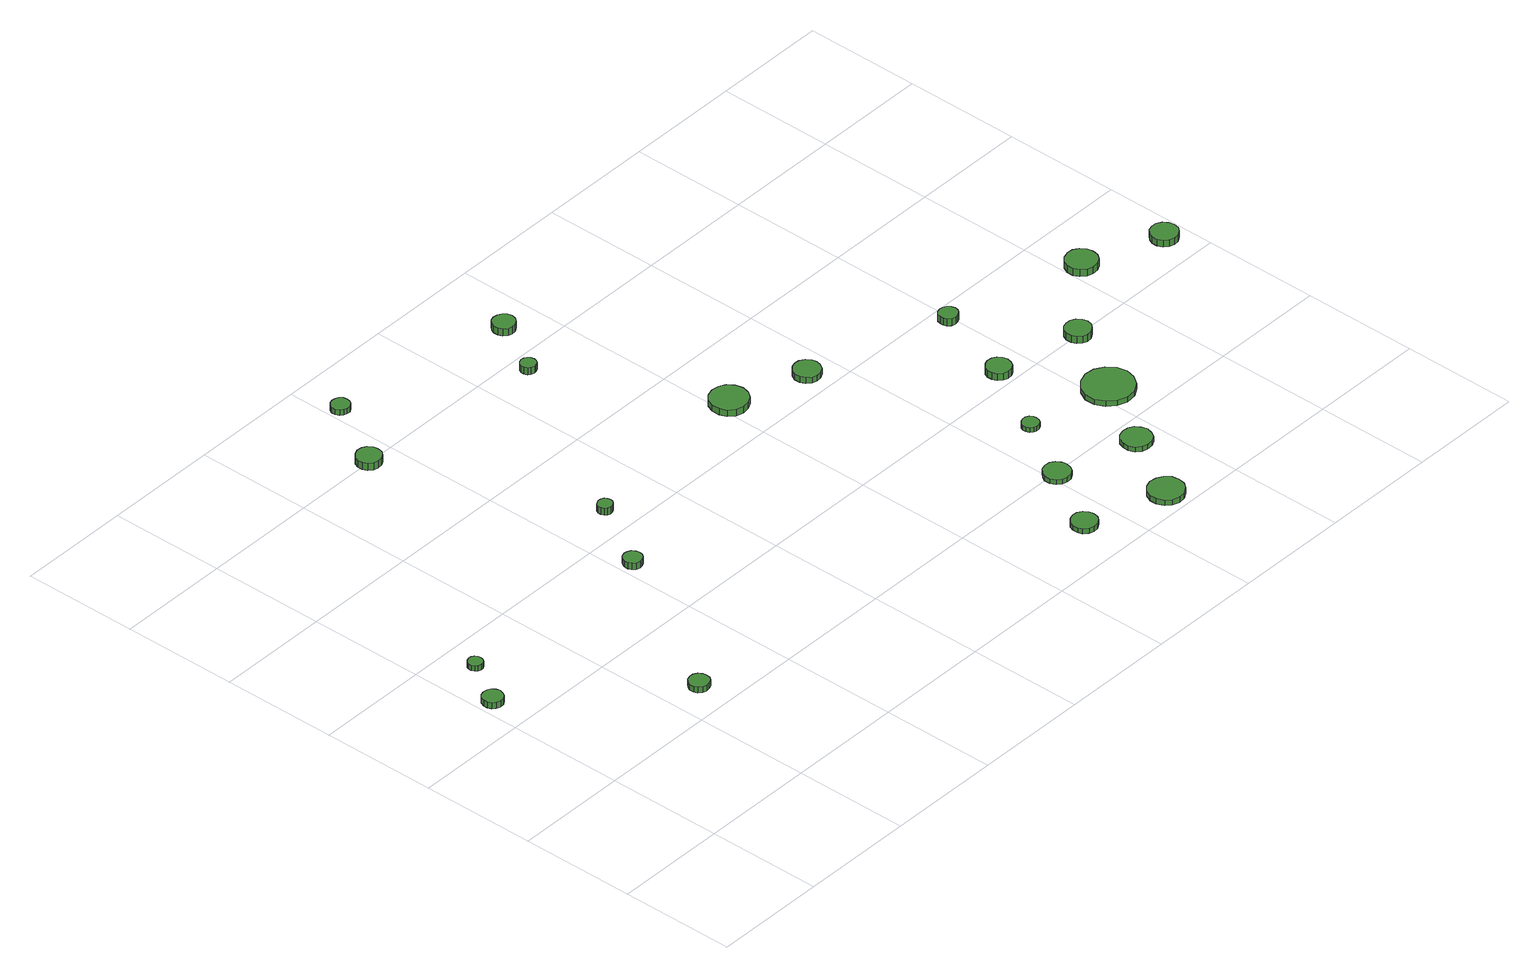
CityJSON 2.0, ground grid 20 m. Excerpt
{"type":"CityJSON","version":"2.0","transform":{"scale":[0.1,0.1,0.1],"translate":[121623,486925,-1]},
"CityObjects":{
"tree1":{"type":"SolitaryVegetationObject","attributes":{"function":"something"},"geometry":[{"type":"MultiSurface","lod":"1","boundaries":[[[0,1,2,3,4,5,6,7,8,9,10,11,12,13,14]],[[15,16,17,18,19,20,21,22,23,24,25,26,27,28,29]],[[0,29,28,1]],[[1,28,27,2]],[[2,27,26,3]],[[3,26,25,4]],[[4,25,24,5]],[[5,24,23,6]],[[6,23,22,7]],[[7,22,21,8]],[[8,21,20,9]],[[9,20,19,10]],[[10,19,18,11]],[[11,18,17,12]],[[12,17,16,13]],[[13,16,15,14]],[[14,15,29,0]]]}]},
"tree2":{"type":"SolitaryVegetationObject","attributes":{"function":"something"},"geometry":[{"type":"MultiSurface","lod":"1","boundaries":[[[30,31,32,33,34,35,36,37,38,39,40,41,42,43,44]],[[45,46,47,48,49,50,51,52,53,54,55,56,57,58,59]],[[30,59,58,31]],[[31,58,57,32]],[[32,57,56,33]],[[33,56,55,34]],[[34,55,54,35]],[[35,54,53,36]],[[36,53,52,37]],[[37,52,51,38]],[[38,51,50,39]],[[39,50,49,40]],[[40,49,48,41]],[[41,48,47,42]],[[42,47,46,43]],[[43,46,45,44]],[[44,45,59,30]]]}]},
"tree3":{"type":"SolitaryVegetationObject","attributes":{"function":"something"},"geometry":[{"type":"MultiSurface","lod":"1","boundaries":[[[60,61,62,63,64,65,66,67,68,69,70,71,72,73,74]],[[75,76,77,78,79,80,81,82,83,84,85,86,87,88,89]],[[60,89,88,61]],[[61,88,87,62]],[[62,87,86,63]],[[63,86,85,64]],[[64,85,84,65]],[[65,84,83,66]],[[66,83,82,67]],[[67,82,81,68]],[[68,81,80,69]],[[69,80,79,70]],[[70,79,78,71]],[[71,78,77,72]],[[72,77,76,73]],[[73,76,75,74]],[[74,75,89,60]]]}]},
"tree4":{"type":"SolitaryVegetationObject","attributes":{"function":"something"},"geometry":[{"type":"MultiSurface","lod":"1","boundaries":[[[90,91,92,93,94,95,96,97,98,99,100,101,102,103,104]],[[105,106,107,108,109,110,111,112,113,114,115,116,117,118,119]],[[90,119,118,91]],[[91,118,117,92]],[[92,117,116,93]],[[93,116,115,94]],[[94,115,114,95]],[[95,114,113,96]],[[96,113,112,97]],[[97,112,111,98]],[[98,111,110,99]],[[99,110,109,100]],[[100,109,108,101]],[[101,108,107,102]],[[102,107,106,103]],[[103,106,105,104]],[[104,105,119,90]]]}]},
"tree5":{"type":"SolitaryVegetationObject","attributes":{"function":"something"},"geometry":[{"type":"MultiSurface","lod":"1","boundaries":[[[120,121,122,123,124,125,126,127,128,129,130,131,132,133,134]],[[135,136,137,138,139,140,141,142,143,144,145,146,147,148,149]],[[120,149,148,121]],[[121,148,147,122]],[[122,147,146,123]],[[123,146,145,124]],[[124,145,144,125]],[[125,144,143,126]],[[126,143,142,127]],[[127,142,141,128]],[[128,141,140,129]],[[129,140,139,130]],[[130,139,138,131]],[[131,138,137,132]],[[132,137,136,133]],[[133,136,135,134]],[[134,135,149,120]]]}]},
"tree6":{"type":"SolitaryVegetationObject","attributes":{"function":"something"},"geometry":[{"type":"MultiSurface","lod":"1","boundaries":[[[150,151,152,153,154,155,156,157,158,159,160,161,162,163,164]],[[165,166,167,168,169,170,171,172,173,174,175,176,177,178,179]],[[150,179,178,151]],[[151,178,177,152]],[[152,177,176,153]],[[153,176,175,154]],[[154,175,174,155]],[[155,174,173,156]],[[156,173,172,157]],[[157,172,171,158]],[[158,171,170,159]],[[159,170,169,160]],[[160,169,168,161]],[[161,168,167,162]],[[162,167,166,163]],[[163,166,165,164]],[[164,165,179,150]]]}]},
"tree7":{"type":"SolitaryVegetationObject","attributes":{"function":"something"},"geometry":[{"type":"MultiSurface","lod":"1","boundaries":[[[180,181,182,183,184,185,186,187,188,189,190,191,192,193,194]],[[195,196,197,198,199,200,201,202,203,204,205,206,207,208,209]],[[180,209,208,181]],[[181,208,207,182]],[[182,207,206,183]],[[183,206,205,184]],[[184,205,204,185]],[[185,204,203,186]],[[186,203,202,187]],[[187,202,201,188]],[[188,201,200,189]],[[189,200,199,190]],[[190,199,198,191]],[[191,198,197,192]],[[192,197,196,193]],[[193,196,195,194]],[[194,195,209,180]]]}]},
"tree8":{"type":"SolitaryVegetationObject","attributes":{"function":"something"},"geometry":[{"type":"MultiSurface","lod":"1","boundaries":[[[210,211,212,213,214,215,216,217,218,219,220,221,222,223,224]],[[225,226,227,228,229,230,231,232,233,234,235,236,237,238,239]],[[210,239,238,211]],[[211,238,237,212]],[[212,237,236,213]],[[213,236,235,214]],[[214,235,234,215]],[[215,234,233,216]],[[216,233,232,217]],[[217,232,231,218]],[[218,231,230,219]],[[219,230,229,220]],[[220,229,228,221]],[[221,228,227,222]],[[222,227,226,223]],[[223,226,225,224]],[[224,225,239,210]]]}]},
"tree9":{"type":"SolitaryVegetationObject","attributes":{"function":"something"},"geometry":[{"type":"MultiSurface","lod":"1","boundaries":[[[240,241,242,243,244,245,246,247,248,249,250,251,252,253,254]],[[255,256,257,258,259,260,261,262,263,264,265,266,267,268,269]],[[240,269,268,241]],[[241,268,267,242]],[[242,267,266,243]],[[243,266,265,244]],[[244,265,264,245]],[[245,264,263,246]],[[246,263,262,247]],[[247,262,261,248]],[[248,261,260,249]],[[249,260,259,250]],[[250,259,258,251]],[[251,258,257,252]],[[252,257,256,253]],[[253,256,255,254]],[[254,255,269,240]]]}]},
"tree10":{"type":"SolitaryVegetationObject","attributes":{"function":"something"},"geometry":[{"type":"MultiSurface","lod":"1","boundaries":[[[270,271,272,273,274,275,276,277,278,279,280,281,282,283,284]],[[285,286,287,288,289,290,291,292,293,294,295,296,297,298,299]],[[270,299,298,271]],[[271,298,297,272]],[[272,297,296,273]],[[273,296,295,274]],[[274,295,294,275]],[[275,294,293,276]],[[276,293,292,277]],[[277,292,291,278]],[[278,291,290,279]],[[279,290,289,280]],[[280,289,288,281]],[[281,288,287,282]],[[282,287,286,283]],[[283,286,285,284]],[[284,285,299,270]]]}]},
"tree11":{"type":"SolitaryVegetationObject","attributes":{"function":"something"},"geometry":[{"type":"MultiSurface","lod":"1","boundaries":[[[300,301,302,303,304,305,306,307,308,309,310,311,312,313,314]],[[315,316,317,318,319,320,321,322,323,324,325,326,327,328,329]],[[300,329,328,301]],[[301,328,327,302]],[[302,327,326,303]],[[303,326,325,304]],[[304,325,324,305]],[[305,324,323,306]],[[306,323,322,307]],[[307,322,321,308]],[[308,321,320,309]],[[309,320,319,310]],[[310,319,318,311]],[[311,318,317,312]],[[312,317,316,313]],[[313,316,315,314]],[[314,315,329,300]]]}]},
"tree12":{"type":"SolitaryVegetationObject","attributes":{"function":"something"},"geometry":[{"type":"MultiSurface","lod":"1","boundaries":[[[330,331,332,333,334,335,336,337,338,339,340,341,342,343,344]],[[345,346,347,348,349,350,351,352,353,354,355,356,357,358,359]],[[330,359,358,331]],[[331,358,357,332]],[[332,357,356,333]],[[333,356,355,334]],[[334,355,354,335]],[[335,354,353,336]],[[336,353,352,337]],[[337,352,351,338]],[[338,351,350,339]],[[339,350,349,340]],[[340,349,348,341]],[[341,348,347,342]],[[342,347,346,343]],[[343,346,345,344]],[[344,345,359,330]]]}]},
"tree13":{"type":"SolitaryVegetationObject","attributes":{"function":"something"},"geometry":[{"type":"MultiSurface","lod":"1","boundaries":[[[360,361,362,363,364,365,366,367,368,369,370,371,372,373,374]],[[375,376,377,378,379,380,381,382,383,384,385,386,387,388,389]],[[360,389,388,361]],[[361,388,387,362]],[[362,387,386,363]],[[363,386,385,364]],[[364,385,384,365]],[[365,384,383,366]],[[366,383,382,367]],[[367,382,381,368]],[[368,381,380,369]],[[369,380,379,370]],[[370,379,378,371]],[[371,378,377,372]],[[372,377,376,373]],[[373,376,375,374]],[[374,375,389,360]]]}]},
"tree14":{"type":"SolitaryVegetationObject","attributes":{"function":"something"},"geometry":[{"type":"MultiSurface","lod":"1","boundaries":[[[390,391,392,393,394,395,396,397,398,399,400,401,402,403,404]],[[405,406,407,408,409,410,411,412,413,414,415,416,417,418,419]],[[390,419,418,391]],[[391,418,417,392]],[[392,417,416,393]],[[393,416,415,394]],[[394,415,414,395]],[[395,414,413,396]],[[396,413,412,397]],[[397,412,411,398]],[[398,411,410,399]],[[399,410,409,400]],[[400,409,408,401]],[[401,408,407,402]],[[402,407,406,403]],[[403,406,405,404]],[[404,405,419,390]]]}]},
"tree15":{"type":"SolitaryVegetationObject","attributes":{"function":"something"},"geometry":[{"type":"MultiSurface","lod":"1","boundaries":[[[420,421,422,423,424,425,426,427,428,429,430,431,432,433,434]],[[435,436,437,438,439,440,441,442,443,444,445,446,447,448,449]],[[420,449,448,421]],[[421,448,447,422]],[[422,447,446,423]],[[423,446,445,424]],[[424,445,444,425]],[[425,444,443,426]],[[426,443,442,427]],[[427,442,441,428]],[[428,441,440,429]],[[429,440,439,430]],[[430,439,438,431]],[[431,438,437,432]],[[432,437,436,433]],[[433,436,435,434]],[[434,435,449,420]]]}]},
"tree16":{"type":"SolitaryVegetationObject","attributes":{"function":"something"},"geometry":[{"type":"MultiSurface","lod":"1","boundaries":[[[450,451,452,453,454,455,456,457,458,459,460,461,462,463,464]],[[465,466,467,468,469,470,471,472,473,474,475,476,477,478,479]],[[450,479,478,451]],[[451,478,477,452]],[[452,477,476,453]],[[453,476,475,454]],[[454,475,474,455]],[[455,474,473,456]],[[456,473,472,457]],[[457,472,471,458]],[[458,471,470,459]],[[459,470,469,460]],[[460,469,468,461]],[[461,468,467,462]],[[462,467,466,463]],[[463,466,465,464]],[[464,465,479,450]]]}]},
"tree17":{"type":"SolitaryVegetationObject","attributes":{"function":"something"},"geometry":[{"type":"MultiSurface","lod":"1","boundaries":[[[480,481,482,483,484,485,486,487,488,489,490,491,492,493,494]],[[495,496,497,498,499,500,501,502,503,504,505,506,507,508,509]],[[480,509,508,481]],[[481,508,507,482]],[[482,507,506,483]],[[483,506,505,484]],[[484,505,504,485]],[[485,504,503,486]],[[486,503,502,487]],[[487,502,501,488]],[[488,501,500,489]],[[489,500,499,490]],[[490,499,498,491]],[[491,498,497,492]],[[492,497,496,493]],[[493,496,495,494]],[[494,495,509,480]]]}]},
"tree18":{"type":"SolitaryVegetationObject","attributes":{"function":"something"},"geometry":[{"type":"MultiSurface","lod":"1","boundaries":[[[510,511,512,513,514,515,516,517,518,519,520,521,522,523,524]],[[525,526,527,528,529,530,531,532,533,534,535,536,537,538,539]],[[510,539,538,511]],[[511,538,537,512]],[[512,537,536,513]],[[513,536,535,514]],[[514,535,534,515]],[[515,534,533,516]],[[516,533,532,517]],[[517,532,531,518]],[[518,531,530,519]],[[519,530,529,520]],[[520,529,528,521]],[[521,528,527,522]],[[522,527,526,523]],[[523,526,525,524]],[[524,525,539,510]]]}]},
"tree19":{"type":"SolitaryVegetationObject","attributes":{"function":"something"},"geometry":[{"type":"MultiSurface","lod":"1","boundaries":[[[540,541,542,543,544,545,546,547,548,549,550,551,552,553,554]],[[555,556,557,558,559,560,561,562,563,564,565,566,567,568,569]],[[540,569,568,541]],[[541,568,567,542]],[[542,567,566,543]],[[543,566,565,544]],[[544,565,564,545]],[[545,564,563,546]],[[546,563,562,547]],[[547,562,561,548]],[[548,561,560,549]],[[549,560,559,550]],[[550,559,558,551]],[[551,558,557,552]],[[552,557,556,553]],[[553,556,555,554]],[[554,555,569,540]]]}]},
"tree20":{"type":"SolitaryVegetationObject","attributes":{"function":"something"},"geometry":[{"type":"MultiSurface","lod":"1","boundaries":[[[570,571,572,573,574,575,576,577,578,579,580,581,582,583,584]],[[585,586,587,588,589,590,591,592,593,594,595,596,597,598,599]],[[570,599,598,571]],[[571,598,597,572]],[[572,597,596,573]],[[573,596,595,574]],[[574,595,594,575]],[[575,594,593,576]],[[576,593,592,577]],[[577,592,591,578]],[[578,591,590,579]],[[579,590,589,580]],[[580,589,588,581]],[[581,588,587,582]],[[582,587,586,583]],[[583,586,585,584]],[[584,585,599,570]]]}]},
"tree21":{"type":"SolitaryVegetationObject","attributes":{"function":"something"},"geometry":[{"type":"MultiSurface","lod":"1","boundaries":[[[600,601,602,603,604,605,606,607,608,609,610,611,612,613,614]],[[615,616,617,618,619,620,621,622,623,624,625,626,627,628,629]],[[600,629,628,601]],[[601,628,627,602]],[[602,627,626,603]],[[603,626,625,604]],[[604,625,624,605]],[[605,624,623,606]],[[606,623,622,607]],[[607,622,621,608]],[[608,621,620,609]],[[609,620,619,610]],[[610,619,618,611]],[[611,618,617,612]],[[612,617,616,613]],[[613,616,615,614]],[[614,615,629,600]]]}]},
"tree22":{"type":"SolitaryVegetationObject","attributes":{"function":"something"},"geometry":[{"type":"MultiSurface","lod":"1","boundaries":[[[630,631,632,633,634,635,636,637,638,639,640,641,642,643,644]],[[645,646,647,648,649,650,651,652,653,654,655,656,657,658,659]],[[630,659,658,631]],[[631,658,657,632]],[[632,657,656,633]],[[633,656,655,634]],[[634,655,654,635]],[[635,654,653,636]],[[636,653,652,637]],[[637,652,651,638]],[[638,651,650,639]],[[639,650,649,640]],[[640,649,648,641]],[[641,648,647,642]],[[642,647,646,643]],[[643,646,645,644]],[[644,645,659,630]]]}]}
},
"vertices":[
[44,468,17],[42,475,17],[38,481,17],[32,484,17],[24,485,17],[17,483,17],[12,478,17],[9,471,17],[9,464,17],[12,457,17],[17,453,17],[24,450,17],[32,451,17],[38,455,17],[42,461,17],[42,461,6],[38,455,6],[32,451,6],[24,450,6],[17,453,6],[12,457,6],[9,464,6],[9,471,6],[12,478,6],[17,483,6],[24,485,6],[32,484,6],[38,481,6],[42,475,6],[44,468,6],
[87,545,16],[86,550,16],[83,555,16],[79,557,16],[74,558,16],[69,556,16],[65,553,16],[63,548,16],[63,543,16],[65,538,16],[69,534,16],[74,533,16],[79,533,16],[83,536,16],[86,540,16],[86,540,6],[83,536,6],[79,533,6],[74,533,6],[69,534,6],[65,538,6],[63,543,6],[63,548,6],[65,553,6],[69,556,6],[74,558,6],[79,557,6],[83,555,6],[86,550,6],[87,545,6],
[278,258,17],[277,265,17],[273,271,17],[266,275,17],[259,275,17],[252,273,17],[247,268,17],[244,262,17],[244,254,17],[247,248,17],[252,243,17],[259,241,17],[266,242,17],[273,245,17],[277,251,17],[277,251,6],[273,245,6],[266,242,6],[259,241,6],[252,243,6],[247,248,6],[244,254,6],[244,262,6],[247,268,6],[252,273,6],[259,275,6],[266,275,6],[273,271,6],[277,265,6],[278,258,6],
[440,534,18],[439,540,18],[435,546,18],[429,549,18],[423,550,18],[416,548,18],[412,543,18],[409,537,18],[409,531,18],[412,525,18],[416,520,18],[423,518,18],[429,519,18],[435,522,18],[439,528,18],[439,528,6],[435,522,6],[429,519,6],[423,518,6],[416,520,6],[412,525,6],[409,531,6],[409,537,6],[412,543,6],[416,548,6],[423,550,6],[429,549,6],[435,546,6],[439,540,6],[440,534,6],
[372,1001,19],[371,1009,19],[365,1017,19],[358,1021,19],[349,1022,19],[341,1019,19],[334,1013,19],[330,1005,19],[330,996,19],[334,988,19],[341,982,19],[349,980,19],[358,981,19],[365,985,19],[371,992,19],[371,992,6],[365,985,6],[358,981,6],[349,980,6],[341,982,6],[334,988,6],[330,996,6],[330,1005,6],[334,1013,6],[341,1019,6],[349,1022,6],[358,1021,6],[365,1017,6],[371,1009,6],[372,1001,6],
[504,648,24],[503,653,24],[500,658,24],[495,660,24],[490,661,24],[485,659,24],[481,656,24],[479,651,24],[479,646,24],[481,641,24],[485,637,24],[490,636,24],[495,636,24],[500,639,24],[503,643,24],[503,643,11],[500,639,11],[495,636,11],[490,636,11],[485,637,11],[481,641,11],[479,646,11],[479,651,11],[481,656,11],[485,659,11],[490,661,11],[495,660,11],[500,658,11],[503,653,11],[504,648,11],
[437,1119,16],[436,1126,16],[432,1131,16],[426,1134,16],[420,1135,16],[414,1133,16],[409,1129,16],[406,1123,16],[406,1116,16],[409,1110,16],[414,1106,16],[420,1104,16],[426,1104,16],[432,1108,16],[436,1113,16],[436,1113,6],[432,1108,6],[426,1104,6],[420,1104,6],[414,1106,6],[409,1110,6],[406,1116,6],[406,1123,6],[409,1129,6],[414,1133,6],[420,1135,6],[426,1134,6],[432,1131,6],[436,1126,6],[437,1119,6],
[967,81,16],[965,90,16],[960,97,16],[952,102,16],[943,103,16],[934,100,16],[927,94,16],[924,86,16],[924,76,16],[927,68,16],[934,62,16],[943,59,16],[952,60,16],[960,65,16],[965,72,16],[965,72,7],[960,65,7],[952,60,7],[943,59,7],[934,62,7],[927,68,7],[924,76,7],[924,86,7],[927,94,7],[934,100,7],[943,103,7],[952,102,7],[960,97,7],[965,90,7],[967,81,7],
[693,967,22],[692,973,22],[689,977,22],[684,980,22],[679,981,22],[673,979,22],[669,975,22],[667,970,22],[667,965,22],[669,959,22],[673,956,22],[679,954,22],[684,955,22],[689,957,22],[692,962,22],[692,962,9],[689,957,9],[684,955,9],[679,954,9],[673,956,9],[669,959,9],[667,965,9],[667,970,9],[669,975,9],[673,979,9],[679,981,9],[684,980,9],[689,977,9],[692,973,9],[693,967,9],
[851,685,18],[848,698,18],[840,709,18],[829,715,18],[816,717,18],[803,713,18],[793,704,18],[788,692,18],[788,678,18],[793,666,18],[803,657,18],[816,653,18],[829,655,18],[840,661,18],[848,672,18],[848,672,6],[840,661,6],[829,655,6],[816,653,6],[803,657,6],[793,666,6],[788,678,6],[788,692,6],[793,704,6],[803,713,6],[816,717,6],[829,715,6],[840,709,6],[848,698,6],[851,685,6],
[756,1066,18],[754,1074,18],[749,1080,18],[742,1084,18],[734,1085,18],[727,1083,18],[721,1077,18],[718,1070,18],[718,1062,18],[721,1055,18],[727,1049,18],[734,1047,18],[742,1048,18],[749,1052,18],[754,1058,18],[754,1058,5],[749,1052,5],[742,1048,5],[734,1047,5],[727,1049,5],[721,1055,5],[718,1062,5],[718,1070,5],[721,1077,5],[727,1083,5],[734,1085,5],[742,1084,5],[749,1080,5],[754,1074,5],[756,1066,5],
[1033,193,16],[1031,202,16],[1026,210,16],[1018,215,16],[1008,216,16],[999,213,16],[992,206,16],[988,198,16],[988,188,16],[992,179,16],[999,173,16],[1008,170,16],[1018,171,16],[1026,176,16],[1031,184,16],[1031,184,7],[1026,176,7],[1018,171,7],[1008,170,7],[999,173,7],[992,179,7],[988,188,7],[988,198,7],[992,206,7],[999,213,7],[1008,216,7],[1018,215,7],[1026,210,7],[1031,202,7],[1033,193,7],
[1115,39,17],[1113,51,17],[1105,61,17],[1094,67,17],[1082,69,17],[1070,65,17],[1061,57,17],[1056,45,17],[1056,33,17],[1061,21,17],[1070,13,17],[1082,9,17],[1094,10,17],[1105,17,17],[1113,27,17],[1113,27,7],[1105,17,7],[1094,10,7],[1082,9,7],[1070,13,7],[1061,21,7],[1056,33,7],[1056,45,7],[1061,57,7],[1070,65,7],[1082,69,7],[1094,67,7],[1105,61,7],[1113,51,7],[1115,39,7],
[975,645,16],[973,654,16],[968,662,16],[959,667,16],[950,668,16],[941,665,16],[934,659,16],[930,650,16],[930,640,16],[934,632,16],[941,625,16],[950,622,16],[959,623,16],[968,628,16],[973,636,16],[973,636,5],[968,628,5],[959,623,5],[950,622,5],[941,625,5],[934,632,5],[930,640,5],[930,650,5],[934,659,5],[941,665,5],[950,668,5],[959,667,5],[968,662,5],[973,654,5],[975,645,5],
[1090,304,15],[1089,310,15],[1086,315,15],[1080,318,15],[1074,318,15],[1069,316,15],[1064,312,15],[1062,307,15],[1062,301,15],[1064,295,15],[1069,291,15],[1074,289,15],[1080,290,15],[1086,293,15],[1089,298,15],[1089,298,6],[1086,293,6],[1080,290,6],[1074,289,6],[1069,291,6],[1064,295,6],[1062,301,6],[1062,307,6],[1064,312,6],[1069,316,6],[1074,318,6],[1080,318,6],[1086,315,6],[1089,310,6],[1090,304,6],
[1180,159,15],[1177,169,15],[1171,178,15],[1162,183,15],[1151,184,15],[1141,181,15],[1133,174,15],[1129,164,15],[1129,153,15],[1133,143,15],[1141,136,15],[1151,133,15],[1162,134,15],[1171,139,15],[1177,148,15],[1177,148,6],[1171,139,6],[1162,134,6],[1151,133,6],[1141,136,6],[1133,143,6],[1129,153,6],[1129,164,6],[1133,174,6],[1141,181,6],[1151,184,6],[1162,183,6],[1171,178,6],[1177,169,6],[1180,159,6],
[1167,429,19],[1165,438,19],[1160,445,19],[1153,449,19],[1144,450,19],[1136,447,19],[1129,441,19],[1126,433,19],[1126,425,19],[1129,417,19],[1136,411,19],[1144,408,19],[1153,409,19],[1160,413,19],[1165,420,19],[1165,420,6],[1160,413,6],[1153,409,6],[1144,408,6],[1136,411,6],[1129,417,6],[1126,425,6],[1126,433,6],[1129,441,6],[1136,447,6],[1144,450,6],[1153,449,6],[1160,445,6],[1165,438,6],[1167,429,6],
[1267,276,16],[1263,294,16],[1252,308,16],[1237,317,16],[1219,319,16],[1202,313,16],[1189,301,16],[1181,285,16],[1181,267,16],[1189,251,16],[1202,239,16],[1219,233,16],[1237,235,16],[1252,244,16],[1263,259,16],[1263,259,6],[1252,244,6],[1237,235,6],[1219,233,6],[1202,239,6],[1189,251,6],[1181,267,6],[1181,285,6],[1189,301,6],[1202,313,6],[1219,319,6],[1237,317,6],[1252,308,6],[1263,294,6],[1267,276,6],
[1208,570,22],[1206,577,22],[1202,582,22],[1196,585,22],[1190,586,22],[1183,584,22],[1178,579,22],[1176,573,22],[1176,567,22],[1178,561,22],[1183,556,22],[1190,554,22],[1196,555,22],[1202,558,22],[1206,563,22],[1206,563,9],[1202,558,9],[1196,555,9],[1190,554,9],[1183,556,9],[1178,561,9],[1176,567,9],[1176,573,9],[1178,579,9],[1183,584,9],[1190,586,9],[1196,585,9],[1202,582,9],[1206,577,9],[1208,570,9],
[1317,399,20],[1315,408,20],[1309,416,20],[1301,420,20],[1292,421,20],[1283,418,20],[1277,412,20],[1273,404,20],[1273,394,20],[1277,386,20],[1283,380,20],[1292,377,20],[1301,378,20],[1309,383,20],[1315,390,20],[1315,390,7],[1309,383,7],[1301,378,7],[1292,377,7],[1283,380,7],[1277,386,7],[1273,394,7],[1273,404,7],[1277,412,7],[1283,418,7],[1292,421,7],[1301,420,7],[1309,416,7],[1315,408,7],[1317,399,7],
[1454,508,19],[1452,519,19],[1445,528,19],[1436,534,19],[1425,535,19],[1414,531,19],[1406,524,19],[1401,514,19],[1401,503,19],[1406,493,19],[1414,485,19],[1425,482,19],[1436,483,19],[1445,488,19],[1452,497,19],[1452,497,6],[1445,488,6],[1436,483,6],[1425,482,6],[1414,485,6],[1406,493,6],[1401,503,6],[1401,514,6],[1406,524,6],[1414,531,6],[1425,535,6],[1436,534,6],[1445,528,6],[1452,519,6],[1454,508,6],
[1587,461,17],[1585,470,17],[1579,478,17],[1571,483,17],[1562,484,17],[1552,481,17],[1545,474,17],[1541,465,17],[1541,456,17],[1545,447,17],[1552,441,17],[1562,438,17],[1571,439,17],[1579,444,17],[1585,451,17],[1585,451,5],[1579,444,5],[1571,439,5],[1562,438,5],[1552,441,5],[1545,447,5],[1541,456,5],[1541,465,5],[1545,474,5],[1552,481,5],[1562,484,5],[1571,483,5],[1579,478,5],[1585,470,5],[1587,461,5]
]}
